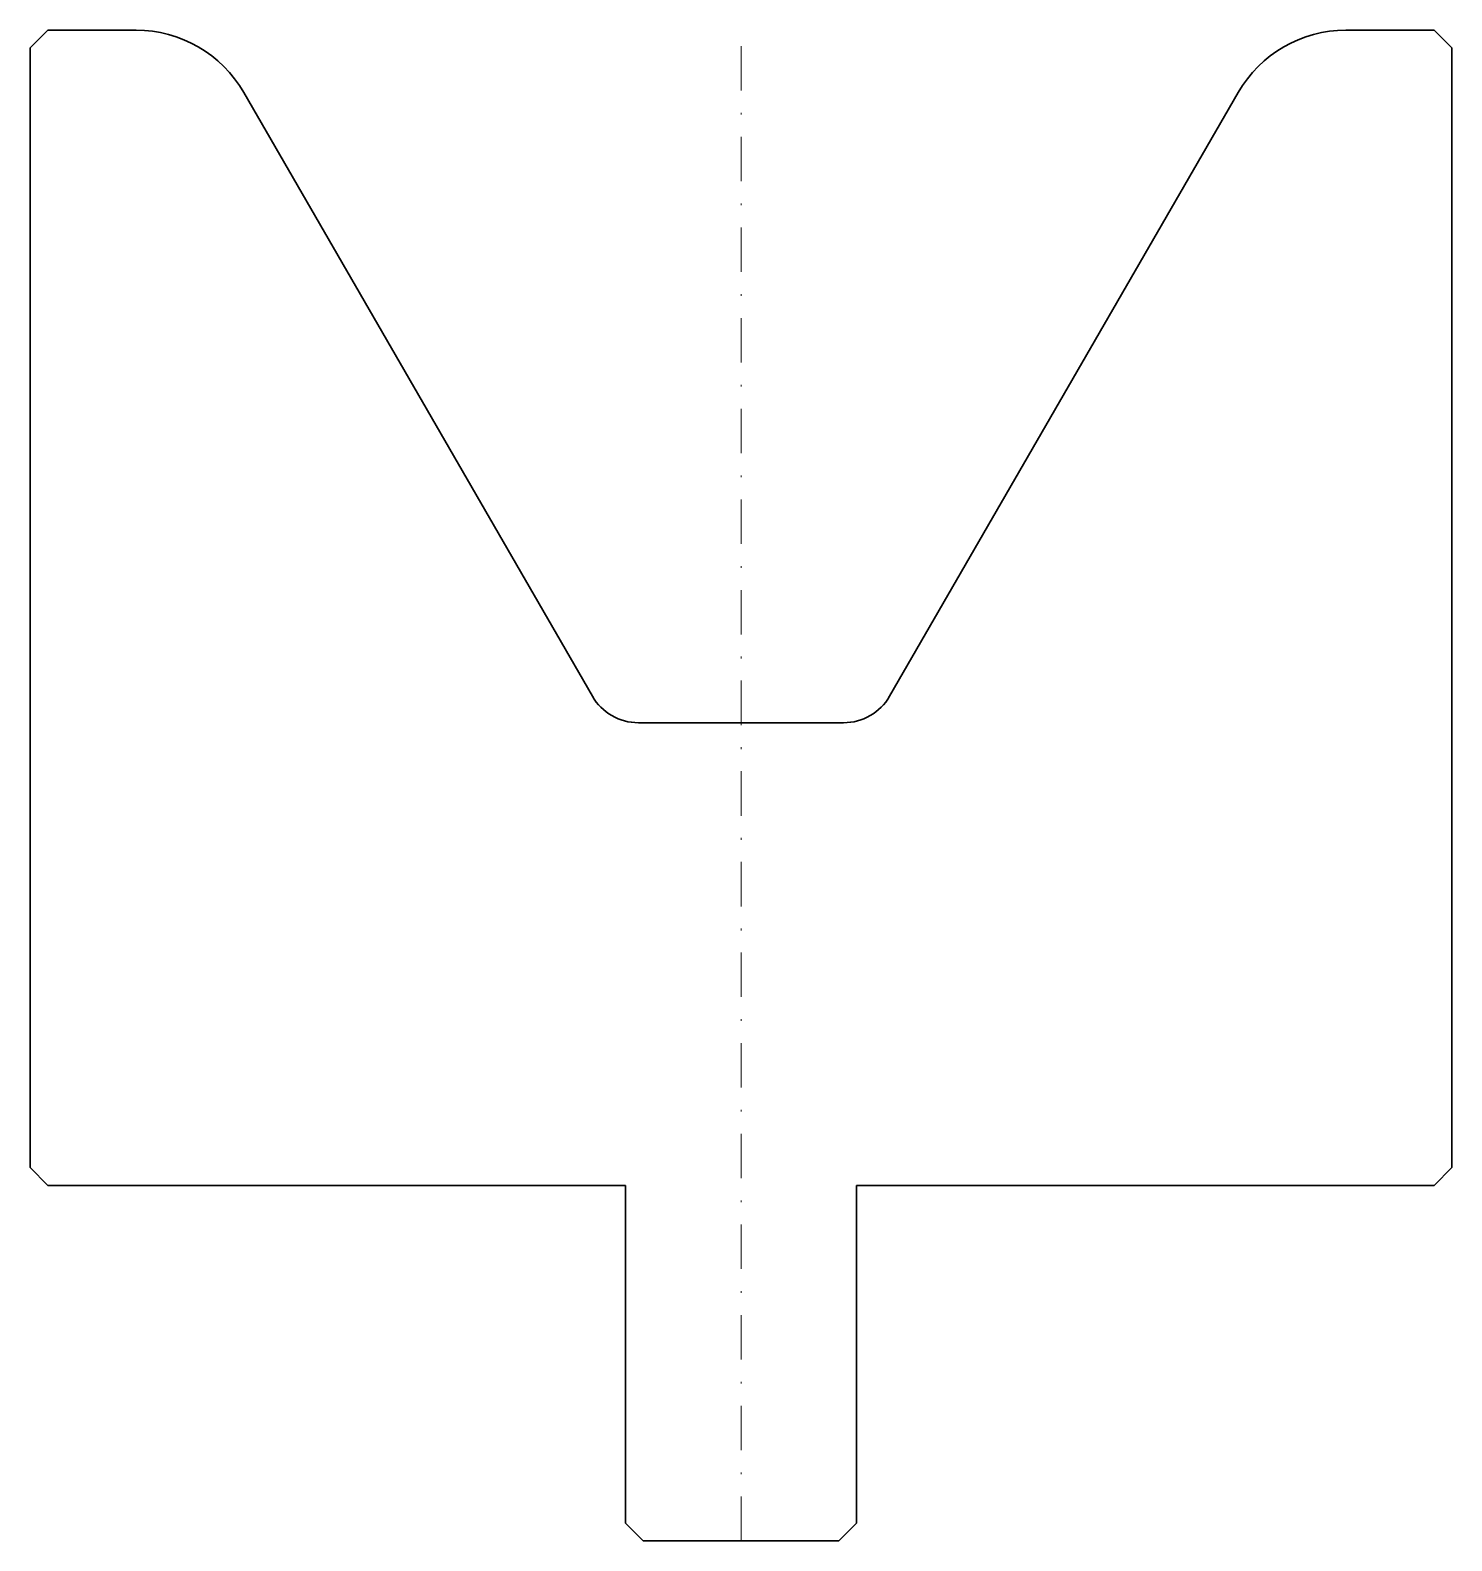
# Model space of a CAD drawing. Header units: millimetres. Extents: x -40 to 40, y -85 to 0.
import ezdxf

# ---------------------------------------------------------------- set-up
doc = ezdxf.new("R2010")
doc.units = ezdxf.units.MM
doc.header["$LTSCALE"] = 5
doc.linetypes.add('AUSGEZOGEN', pattern=[0])
doc.linetypes.add('DASHDOT', pattern=[1, 0.5, -0.25, 0, -0.25])
doc.layers.add('2', color=7, linetype='Continuous')

msp = doc.modelspace()

# ---------------------------------------------------------------- linework, layer by layer
at = {"layer": '2', "color": 7, "linetype": 'AUSGEZOGEN', "lineweight": 35}
for p, q in [((-40, -1), (-39, 0)), ((-39, 0), (-34.041, 0)), ((34.041, 0), (39, 0)), ((39, 0), (40, -1)), ((-40, -64), (-40, -1)), ((40, -1), (40, -64)), ((-27.979, -3.5), (-8.366, -37.471)), ((8.366, -37.471), (27.979, -3.5)), ((-5.768, -38.971), (5.768, -38.971)), ((-39, -65), (-40, -64)), ((40, -64), (39, -65)), ((-6.5, -65), (-39, -65)), ((-6.5, -84), (-6.5, -65)), ((39, -65), (6.5, -65)), ((6.5, -65), (6.5, -84)), ((-5.5, -85), (-6.5, -84)), ((6.5, -84), (5.5, -85)), ((5.5, -85), (-5.5, -85))]:
    msp.add_line(p, q, dxfattribs=at)
at = {"layer": '2', "color": 7, "linetype": 'DASHDOT', "lineweight": 18}
msp.add_line((0, -85), (0, 0), dxfattribs=at)
at = {"layer": '2', "color": 7, "linetype": 'AUSGEZOGEN', "lineweight": 35}
for centre, radius, start, end in [((-34.041, -7), 7, 30, 90), ((34.041, -7), 7, 90, 150), ((-5.768, -35.971), 3, 210, 270), ((5.768, -35.971), 3, 270, 330)]:
    msp.add_arc(centre, radius, start, end, dxfattribs=at)

doc.saveas('drawing.dxf')
